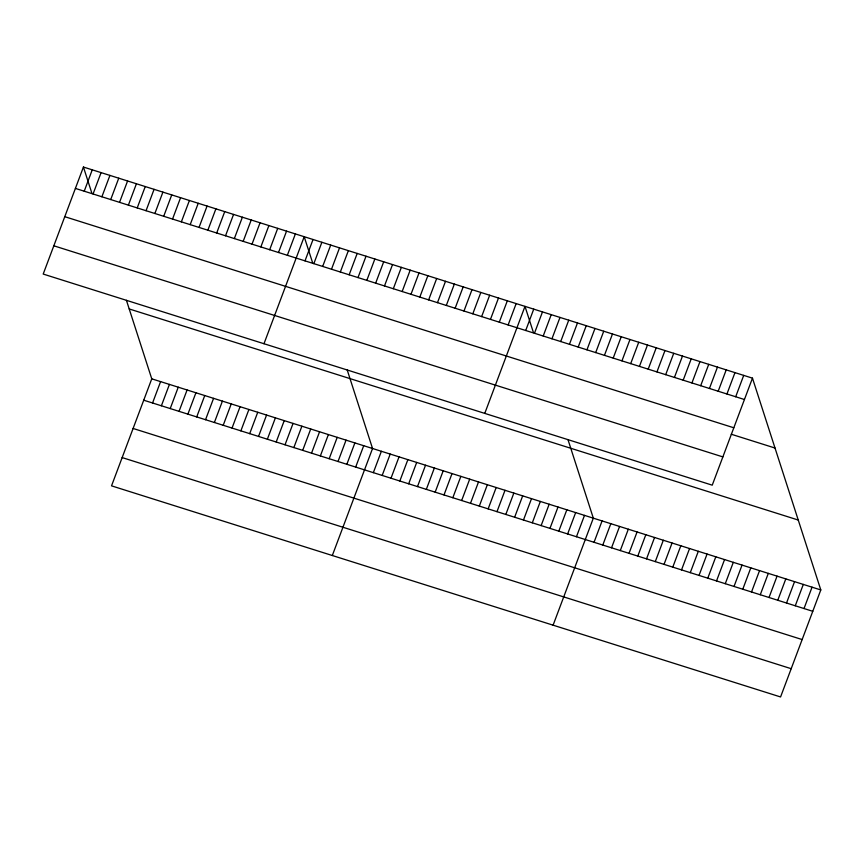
<?xml version="1.0" encoding="UTF-8"?>
<svg xmlns="http://www.w3.org/2000/svg" width="864" height="864" viewBox="0 0 864 864"><rect width="100%" height="100%" fill="white"/><g stroke="black" fill="none" stroke-linecap="round" stroke-linejoin="round"><path stroke-width="1.3" d="M83.43 167.044L43.2 274.061L712.238 485.168L752.468 378.151L83.43 167.044L91.886 193.255M84.229 191.203L92.254 169.83M93.053 193.99L101.088 172.616M101.887 196.776L109.922 175.403M110.722 199.562L118.746 178.2M119.545 202.349L127.58 180.986M128.38 205.135L136.415 183.773M137.214 207.922L145.249 186.559M146.048 210.708L154.073 189.346M154.872 213.494L162.907 192.132M163.706 216.281L171.742 194.918M172.541 219.067L180.565 197.705M181.364 221.854L189.4 200.491M190.199 224.64L198.234 203.278M199.033 227.426L207.068 206.064M126.425 300.305L151.762 378.832L111.532 485.849L780.57 696.956L820.8 589.939L752.468 378.151M207.868 230.213L215.892 208.85M152.561 402.991L160.596 381.618M216.691 232.999L224.726 211.637M161.395 405.778L169.42 384.404M225.526 235.786L233.561 214.423M170.219 408.564L178.254 387.191M234.36 238.572L242.384 217.21M179.053 411.35L187.088 389.977M243.184 241.358L251.219 219.996M187.888 414.137L195.923 392.764M252.018 244.145L260.053 222.782M196.722 416.923L204.746 395.55M260.852 246.931L268.888 225.569M205.546 419.71L213.581 398.336M269.687 249.718L277.711 228.355M214.38 422.496L222.415 401.123M278.51 252.504L286.546 231.142M223.214 425.282L231.239 403.909M287.345 255.29L295.38 233.928M232.038 428.069L240.073 406.696M263.984 343.732L304.204 236.714L312.66 262.915M240.872 430.855L248.908 409.482M305.003 260.863L313.038 239.501M249.707 433.642L257.742 412.268M313.837 263.65L321.872 242.287M258.541 436.428L266.566 415.055M322.672 266.436L330.707 245.074M267.365 439.214L275.4 417.841M331.506 269.222L339.53 247.86M276.199 442.001L284.234 420.628M340.33 272.009L348.365 250.646M285.034 444.787L293.058 423.414M349.164 274.795L357.199 253.433M293.857 447.574L301.892 426.2M357.998 277.582L366.023 256.219M302.692 450.36L310.727 428.987M366.822 280.368L374.857 259.006M311.526 453.146L319.561 431.773M375.656 283.154L383.692 261.792M320.36 455.933L328.385 434.56M384.491 285.941L392.526 264.578M329.184 458.719L337.219 437.346M393.325 288.727L401.35 267.365M338.018 461.506L346.054 440.132M402.149 291.524L410.184 270.151M346.853 464.292L354.877 442.93M410.983 294.311L419.018 272.938M355.676 467.078L363.712 445.716M419.818 297.097L427.842 275.724M332.316 555.509L372.546 448.502L347.209 369.965M428.641 299.884L436.676 278.51M373.345 472.651L381.38 451.289M437.476 302.67L445.511 281.297M382.18 475.438L390.204 454.075M446.31 305.456L454.345 284.083M391.003 478.224L399.038 456.862M455.144 308.243L463.169 286.87M399.838 481.01L407.873 459.648M463.968 311.029L472.003 289.656M408.672 483.797L416.696 462.434M472.802 313.816L480.838 292.442M417.496 486.583L425.531 465.221M481.637 316.602L489.661 295.229M426.33 489.37L434.365 468.007M490.46 319.388L498.496 298.015M435.164 492.156L443.2 470.794M499.295 322.175L507.33 300.802M443.999 494.942L452.023 473.58M508.129 324.961L516.164 303.588M452.822 497.729L460.858 476.366M484.769 413.392L524.988 306.374L533.444 332.586M461.657 500.515L469.692 479.153M525.712 330.502L533.736 309.139M470.491 503.302L478.516 481.939M534.46 333.266L542.484 311.893M479.315 506.088L487.35 484.726M543.208 336.02L551.232 314.658M488.149 508.874L496.184 487.512M551.956 338.785L559.991 317.423M560.704 341.55L568.739 320.177M496.984 511.661L505.019 490.298M569.452 344.304L577.487 322.942M505.818 514.447L513.842 493.085M578.2 347.069L586.235 325.696M514.642 517.234L522.677 495.871M586.948 349.834L594.983 328.46M523.476 520.02L531.511 498.658M595.696 352.588L603.731 331.225M532.31 522.806L540.335 501.444M604.444 355.352L612.479 333.979M541.134 525.593L549.169 504.23M613.202 358.106L621.227 336.744M549.968 528.379L558.004 507.017M621.95 360.871L629.975 339.498M558.803 531.166L566.838 509.803M630.698 363.636L638.723 342.263M567.637 533.952L575.662 512.59M639.446 366.39L647.471 345.028M576.461 536.738L584.496 515.376M648.194 369.155L656.23 347.782M553.1 625.18L593.33 518.162L567.983 439.636M656.942 371.909L664.978 350.546M594.043 542.29L602.078 520.916M665.69 374.674L673.726 353.3M602.791 545.054L610.826 523.681M674.438 377.438L682.474 356.065M611.539 547.808L619.574 526.446M683.186 380.192L691.222 358.83M620.287 550.573L628.322 529.2M691.934 382.957L699.97 361.584M629.035 553.327L637.07 531.965M700.682 385.711L708.718 364.349M637.794 556.092L645.818 534.719M709.441 388.476L717.466 367.103M646.542 558.857L654.566 537.484M718.189 391.241L726.214 369.868M655.29 561.611L663.314 540.248M726.937 393.995L734.962 372.632M664.038 564.376L672.062 543.002M735.685 396.76L743.71 375.386M672.786 567.13L680.821 545.767M681.534 569.894L689.569 548.532M690.282 572.659L698.317 551.286M699.03 575.413L707.065 554.051M707.778 578.178L715.813 556.805M716.526 580.943L724.561 559.57M725.274 583.697L733.309 562.334M734.022 586.462L742.057 565.088M742.781 589.216L750.805 567.853M751.529 591.98L759.553 570.607M760.277 594.745L768.301 573.372M769.025 597.499L777.06 576.137M777.773 600.264L785.808 578.891M786.521 603.018L794.556 581.656M795.269 605.783L803.304 584.41M804.017 608.548L812.052 587.174M75.395 188.417L744.433 399.514M64.768 216.68L733.806 427.777M731.268 434.236L775.019 448.038M53.827 245.797L722.866 456.905M129.211 308.945L798.25 520.042M151.762 378.832L820.8 589.939M143.726 400.205L812.765 611.302M133.11 428.468L802.148 639.565M122.159 457.585L791.197 668.693"/></g></svg>
